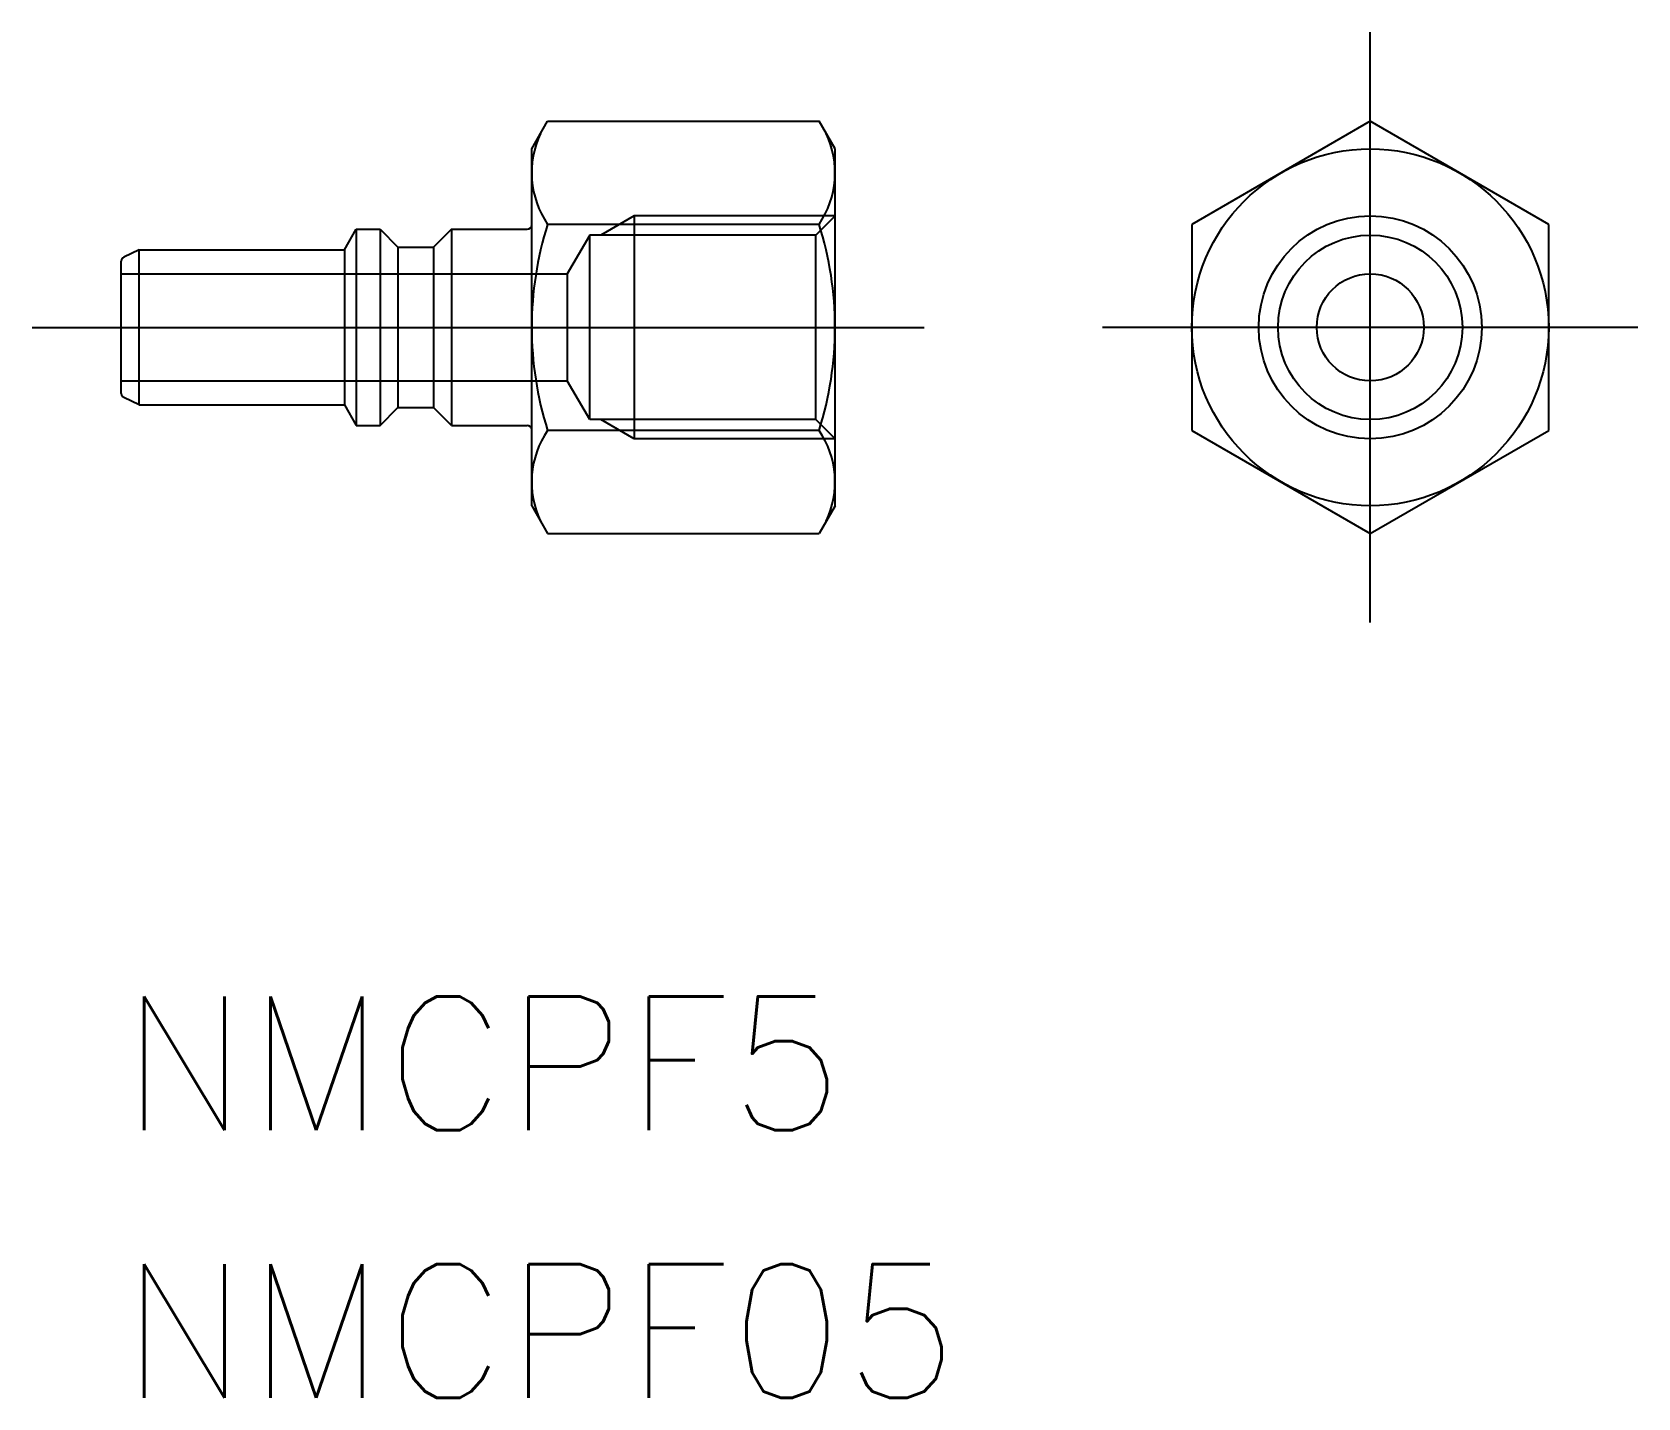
# Model space of a CAD drawing. Extents: x -2 to 34, y -24 to 6.6.
import ezdxf

# ---------------------------------------------------------------- set-up
doc = ezdxf.new("R2010")
doc.units = 0
doc.linetypes.add('CENTER', pattern=[50.8, 31.75, -6.35, 6.35, -6.35])
doc.linetypes.add('DASHED', pattern=[19.05, 12.7, -6.35])
doc.layers.get('0').update_dxf_attribs({"linetype": 'CONTINUOUS'})
doc.layers.add('CENTER', color=1, linetype='CONTINUOUS')
doc.styles.get("Standard").update_dxf_attribs({"font": 'txt.shx', "height": 3, "bigfont": 'bigfont.shx'})

msp = doc.modelspace()

# ---------------------------------------------------------------- linework, layer by layer
at = {"color": 7, "linetype": 'CONTINUOUS'}
for p, q in [((9.2, 4), (9.557, 4.619)), ((9.557, 4.619), (15.643, 4.619)), ((16, 4), (15.643, 4.619)), ((28, 4.619), (24, 2.309)), ((32, 2.309), (28, 4.619)), ((9.2, -4), (9.2, 4)), ((16, -4), (16, 4)), ((5, 1.735), (5.268, 2.2)), ((5.268, 2.2), (5.268, -2.2)), ((5.268, 2.2), (5.8, 2.2)), ((5.8, 2.2), (5.8, -2.2)), ((5.8, 2.2), (6.2, 1.8)), ((7.4, 2.2), (7, 1.8)), ((7.4, 2.2), (7.4, -2.2)), ((7.4, 2.2), (9.1, 2.2)), ((15.643, 2.309), (9.557, 2.309)), ((24, 2.309), (24, -2.309)), ((32, -2.309), (32, 2.309)), ((6.2, 1.8), (6.2, -1.8)), ((6.2, 1.8), (7, 1.8)), ((0, -1.485), (0, 1.485)), ((0.4, 1.735), (0.058, 1.575)), ((0.4, 1.735), (5, 1.735)), ((0.4, -1.735), (0.4, 1.735)), ((5, 1.735), (5, -1.735)), ((7, 1.8), (7, -1.8)), ((0.4, -1.735), (0.058, -1.575)), ((0.4, -1.735), (5, -1.735)), ((5, -1.735), (5.268, -2.2)), ((5.8, -2.2), (6.2, -1.8)), ((6.2, -1.8), (7, -1.8)), ((7.4, -2.2), (7, -1.8)), ((5.268, -2.2), (5.8, -2.2)), ((7.4, -2.2), (9.1, -2.2)), ((15.643, -2.309), (9.557, -2.309)), ((24, -2.309), (28, -4.619)), ((28, -4.619), (32, -2.309)), ((9.2, -4), (9.557, -4.619)), ((16, -4), (15.643, -4.619)), ((9.557, -4.619), (15.643, -4.619))]:
    msp.add_line(p, q, dxfattribs=at)
at = {"color": 3, "linetype": 'DASHED'}
for p, q in [((11.5, 2.5), (10.75, 2.067)), ((16, 2.5), (11.5, 2.5)), ((11.5, 2.5), (11.5, -2.5)), ((15.567, 2.067), (16, 2.5)), ((10.5, 2.067), (9.999, 1.2)), ((10.5, -2.067), (10.5, 2.067)), ((15.567, 2.067), (10.5, 2.067)), ((15.567, -2.067), (15.567, 2.067)), ((0, 1.2), (9.999, 1.2)), ((9.999, 1.2), (9.999, -1.2)), ((0, -1.2), (9.999, -1.2)), ((10.5, -2.067), (9.999, -1.2)), ((15.567, -2.067), (10.5, -2.067)), ((11.5, -2.5), (10.75, -2.067)), ((15.567, -2.067), (16, -2.5)), ((16, -2.5), (11.5, -2.5))]:
    msp.add_line(p, q, dxfattribs=at)
at = {"color": 7, "linetype": 'CONTINUOUS'}
for radius in [4, 2.067, 1.2]:
    msp.add_circle((28, 0), radius, dxfattribs=at)
at = {"color": 3, "linetype": 'CONTINUOUS'}
msp.add_circle((28, 0), 2.5, dxfattribs=at)
at = {"color": 7, "linetype": 'CONTINUOUS'}
for centre, radius, start, end in [((11.245, 3.464), 2.045, 154.3842, 214.3842), ((13.955, 3.464), 2.045, 325.6158, 25.6158), ((9.1, 2.3), 0.1, 270, 0), ((16.843, 0), 7.643, 162.412, 197.588), ((8.357, 0), 7.643, 342.412, 17.588), ((0.1, 1.485), 0.1, 115, 180), ((0.1, -1.485), 0.1, 180, 245), ((9.1, -2.3), 0.1, 0, 90), ((11.245, -3.464), 2.045, 145.6158, 205.6158), ((13.955, -3.464), 2.045, 334.3842, 34.3842)]:
    msp.add_arc(centre, radius, start, end, dxfattribs=at)
at = {"layer": 'CENTER', "color": 1, "linetype": 'CENTER'}
for p, q in [((28, -6.619), (28, 6.619)), ((-2, 0), (18, 0)), ((34, 0), (22, 0))]:
    msp.add_line(p, q, dxfattribs=at)

# ---------------------------------------------------------------- texts
at = {"color": 7, "linetype": 'CONTINUOUS'}
for s, p in [('NMCPF5', (0, -18)), ('NMCPF05', (0, -24))]:
    msp.add_text(s, height=3, dxfattribs=at).set_placement(p)

doc.saveas('drawing.dxf')
